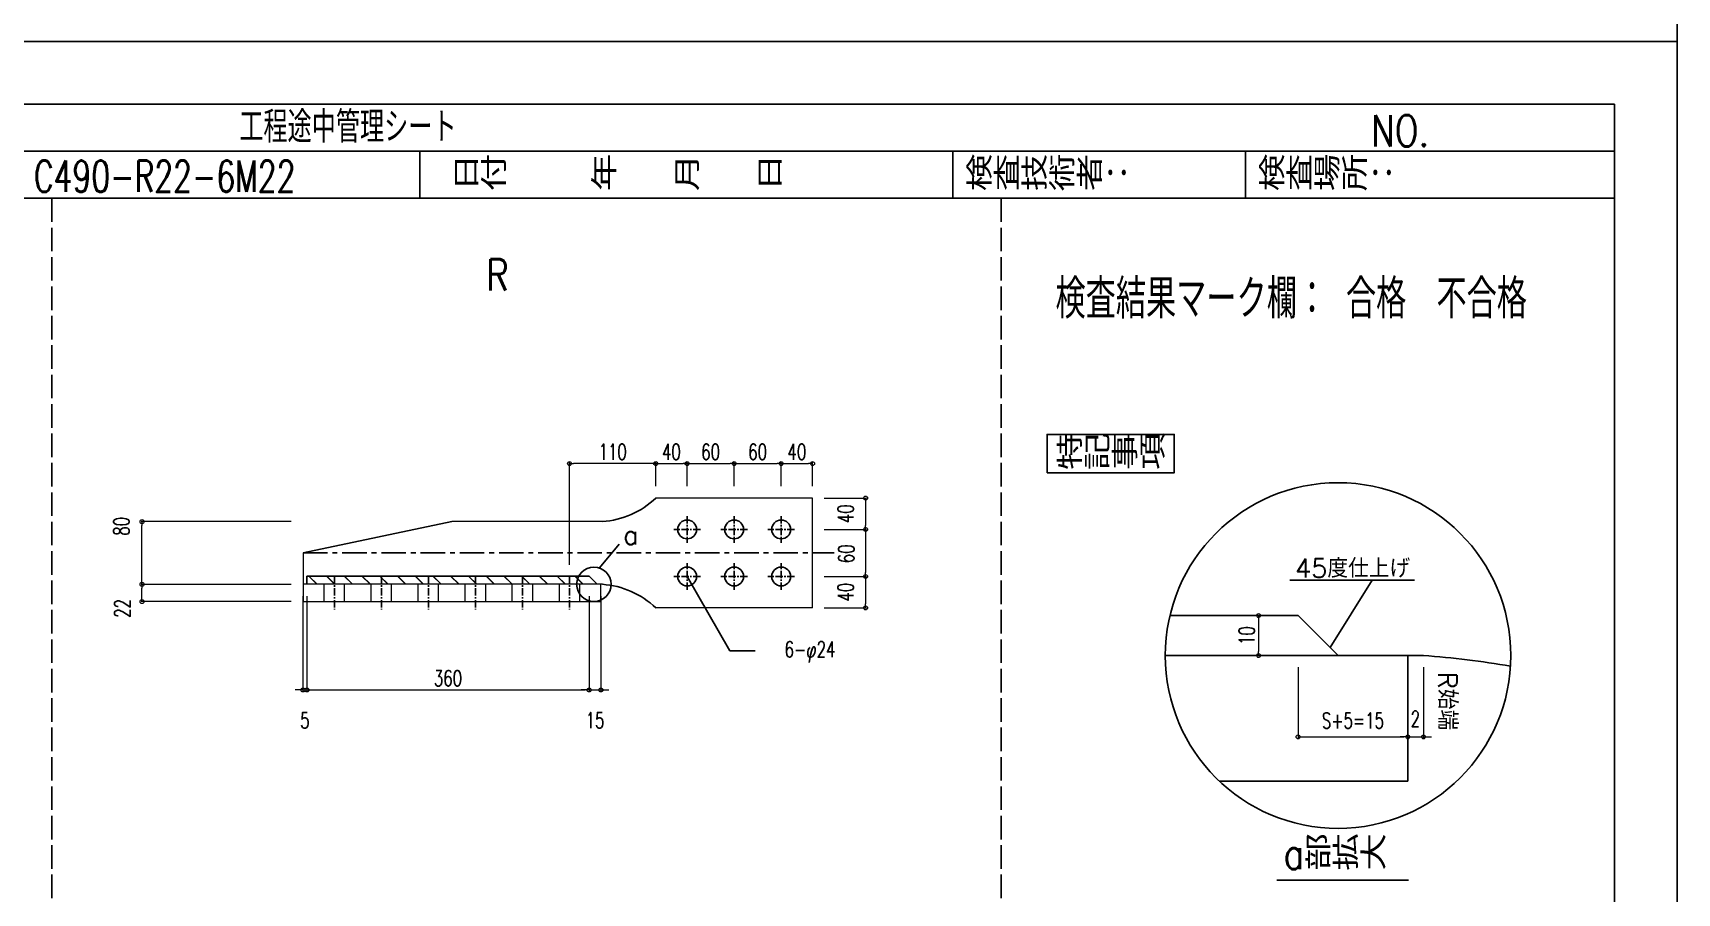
# Model space of a CAD drawing. Header units: millimetres. Extents: x -4568 to 36914, y -114 to 17788.
# Drawn here: x 4631 to 6728, y 1290 to 2387 of the extents above; entities that cross this region are included whole.
import ezdxf
from ezdxf.enums import TextEntityAlignment as Align

# ---------------------------------------------------------------- set-up
doc = ezdxf.new("R2010")
doc.units = ezdxf.units.MM
doc.header["$LTSCALE"] = 5
for name, pattern in [('ACAD_ISO03W100', [30, 12, -18]), ('CENTER1', [10, 6.25, -1.25, 1.25, -1.25]), ('DASHED', [7.5, 6, -1.5]), ('JIS_08_50', [53, 50, -1.125, 0.75, -1.125])]:
    doc.linetypes.add(name, pattern=pattern)
doc.layers.get('0').update_dxf_attribs({"color": 255})
doc.layers.get('DEFPOINTS').update_dxf_attribs({"color": 255})
for name, color, linetype in [('CENTER', 2, 'JIS_08_50'), ('LAYER6', 7, 'Continuous'), ('寸法', 4, 'Continuous'), ('溶接', 241, 'Continuous'), ('補助線', 7, 'ACAD_ISO03W100'), ('金物', 142, 'Continuous')]:
    doc.layers.add(name, color=color, linetype=linetype)
doc.styles.add('KANJI', font='simplex.shx', dxfattribs={"width": 0.7, "bigfont": 'extfont2.shx'})
doc.styles.get("Standard").update_dxf_attribs({"font": 'simplex.shx', "width": 0.7, "height": 2.5, "bigfont": '@extfont2.shx'})
doc.styles.add('SUNPOU', font='simplex.shx', dxfattribs={"width": 0.7, "bigfont": 'extfont2.shx'})
doc.dimstyles.new('一般寸法-小さめ', dxfattribs={"dimscale": 10, "dimtxt": 2, "dimasz": 0.5, "dimexe": 0.125, "dimexo": 1.5, "dimgap": 0.5, "dimtad": 1, "dimtxsty": 'KANJI', "dimblk": 'ORIGIN', "dimcen": 0, "dimclrd": 256, "dimclre": 256, "dimclrt": 256, "dimadec": 0, "dimazin": 0, "dimtfac": 1, "dimtmove": 2, "dimatfit": 2, "dimfxl": 0, "dimtolj": 2, "dimlwd": 5, "dimlwe": 5, "dimarcsym": 0})

# ---------------------------------------------------------------- blocks, each defined once
blk = doc.blocks.new('_Origin')
at = {"color": 0, "linetype": 'ByBlock', "lineweight": -2}
blk.add_line((0, 0), (-1, 0), dxfattribs=at)
blk.add_circle((0, 0), 0.5, dxfattribs=at)
blk = doc.blocks.new('*D704')
at = {"layer": 'DEFPOINTS', "color": 0, "ltscale": 4, "transparency": 16777216}
for p in [(6244.5, 1592.9), (6384.5, 1592.9), (6384.5, 1489.2)]:
    blk.add_point(p, dxfattribs=at)
at = {"layer": '寸法', "lineweight": 5, "ltscale": 4, "transparency": 16777216}
for p, q in [((6244.5, 1577.9), (6244.5, 1487.9)), ((6384.5, 1577.9), (6384.5, 1487.9)), ((6249.5, 1489.2), (6379.5, 1489.2))]:
    blk.add_line(p, q, dxfattribs=at)
at = {"layer": '寸法', "lineweight": 5, "ltscale": 4, "transparency": 16777216, "xscale": 5, "yscale": 5, "zscale": 5, "rotation": 180}
blk.add_blockref('_Origin', (6244.5, 1489.2), dxfattribs=at)
at = {"layer": '寸法', "lineweight": 5, "ltscale": 4, "transparency": 16777216, "xscale": 5, "yscale": 5, "zscale": 5}
blk.add_blockref('_Origin', (6384.5, 1489.2), dxfattribs=at)
at = {"layer": '寸法', "ltscale": 4, "transparency": 16777216, "insert": (6314.5, 1510), "char_height": 20, "attachment_point": 5, "style": 'KANJI'}
blk.add_mtext('\\A2;S+5=15', dxfattribs=at)
blk = doc.blocks.new('*D705')
at = {"layer": 'DEFPOINTS', "color": 0, "ltscale": 4, "transparency": 16777216}
for p in [(6384.5, 1592.9), (6404.5, 1592.9), (6404.5, 1489.2)]:
    blk.add_point(p, dxfattribs=at)
at = {"layer": '寸法', "lineweight": 5, "ltscale": 4, "transparency": 16777216}
for p, q in [((6384.5, 1577.9), (6384.5, 1487.9)), ((6404.5, 1577.9), (6404.5, 1487.9)), ((6379.5, 1489.2), (6374.5, 1489.2)), ((6384.5, 1489.2), (6404.5, 1489.2)), ((6409.5, 1489.2), (6414.5, 1489.2))]:
    blk.add_line(p, q, dxfattribs=at)
at = {"layer": '寸法', "lineweight": 5, "ltscale": 4, "transparency": 16777216, "xscale": 5, "yscale": 5, "zscale": 5}
blk.add_blockref('_Origin', (6384.5, 1489.2), dxfattribs=at)
at = {"layer": '寸法', "lineweight": 5, "ltscale": 4, "transparency": 16777216, "xscale": 5, "yscale": 5, "zscale": 5, "rotation": 180}
blk.add_blockref('_Origin', (6404.5, 1489.2), dxfattribs=at)
at = {"layer": '寸法', "ltscale": 4, "transparency": 16777216, "insert": (6394.1, 1512.2), "char_height": 20, "attachment_point": 5, "style": 'KANJI'}
blk.add_mtext('\\A2;2', dxfattribs=at)
blk = doc.blocks.new('*D706')
at = {"layer": 'DEFPOINTS', "color": 0, "linetype": 'Continuous', "transparency": 16777216}
for p in [(6244.5, 1643.9), (6194.1, 1592.9), (6244.5, 1592.9)]:
    blk.add_point(p, dxfattribs=at)
at = {"layer": '寸法', "linetype": 'Continuous', "lineweight": 5, "transparency": 16777216}
for p, q in [((6229.5, 1643.9), (6192.9, 1643.9)), ((6194.1, 1638.9), (6194.1, 1597.9)), ((6229.5, 1592.9), (6192.9, 1592.9))]:
    blk.add_line(p, q, dxfattribs=at)
at = {"layer": '寸法', "linetype": 'Continuous', "lineweight": 5, "transparency": 16777216, "xscale": 5, "yscale": 5, "zscale": 5}
for p, rotation in [((6194.1, 1643.9), 90), ((6194.1, 1592.9), 270)]:
    blk.add_blockref('_Origin', p, dxfattribs=dict(at, rotation=rotation))
at = {"layer": '寸法', "linetype": 'Continuous', "transparency": 16777216, "insert": (6179.1, 1618.4), "char_height": 20, "attachment_point": 5, "rotation": 90, "style": 'KANJI'}
blk.add_mtext('\\A2;10', dxfattribs=at)
blk = doc.blocks.new('*D754')
at = {"layer": 'DEFPOINTS', "color": 0, "transparency": 16777216}
for p in [(5315.1, 1837.7), (5425.1, 1795.2), (5315.1, 1693.7)]:
    blk.add_point(p, dxfattribs=at)
at = {"layer": '寸法', "lineweight": 5, "transparency": 16777216}
for p, q in [((5315.1, 1708.7), (5315.1, 1839)), ((5420.1, 1837.7), (5320.1, 1837.7)), ((5425.1, 1810.2), (5425.1, 1839))]:
    blk.add_line(p, q, dxfattribs=at)
at = {"layer": '寸法', "lineweight": 5, "transparency": 16777216, "xscale": 5, "yscale": 5, "zscale": 5, "rotation": 180}
blk.add_blockref('_Origin', (5315.1, 1837.7), dxfattribs=at)
at = {"layer": '寸法', "lineweight": 5, "transparency": 16777216, "xscale": 5, "yscale": 5, "zscale": 5}
blk.add_blockref('_Origin', (5425.1, 1837.7), dxfattribs=at)
at = {"layer": '寸法', "linetype": 'Continuous', "transparency": 16777216, "insert": (5370.1, 1852.7), "char_height": 20, "attachment_point": 5, "style": 'KANJI'}
blk.add_mtext('\\A2;110', dxfattribs=at)
blk = doc.blocks.new('*D755')
at = {"layer": 'DEFPOINTS', "color": 0, "transparency": 16777216}
for p in [(4769.7, 1763.7), (4975.1, 1763.7), (4975.1, 1683.7)]:
    blk.add_point(p, dxfattribs=at)
at = {"layer": '寸法', "lineweight": 5, "transparency": 16777216}
for p, q in [((4960.1, 1763.7), (4768.5, 1763.7)), ((4769.7, 1688.7), (4769.7, 1758.7)), ((4960.1, 1683.7), (4768.5, 1683.7))]:
    blk.add_line(p, q, dxfattribs=at)
at = {"layer": '寸法', "lineweight": 5, "transparency": 16777216, "xscale": 5, "yscale": 5, "zscale": 5}
for p, rotation in [((4769.7, 1763.7), 90), ((4769.7, 1683.7), 270)]:
    blk.add_blockref('_Origin', p, dxfattribs=dict(at, rotation=rotation))
at = {"layer": '寸法', "transparency": 16777216, "insert": (4743.5, 1757.7), "char_height": 20, "attachment_point": 5, "rotation": 90, "style": 'KANJI'}
blk.add_mtext('\\A2;80', dxfattribs=at)
blk = doc.blocks.new('*D761')
at = {"layer": 'DEFPOINTS', "color": 0, "transparency": 16777216}
for p in [(4769.7, 1683.7), (4975.1, 1683.7), (4975.1, 1661.7)]:
    blk.add_point(p, dxfattribs=at)
at = {"layer": '寸法', "lineweight": 5, "transparency": 16777216}
for p, q in [((4960.1, 1683.7), (4768.5, 1683.7)), ((4769.7, 1666.7), (4769.7, 1678.7)), ((4960.1, 1661.7), (4768.5, 1661.7))]:
    blk.add_line(p, q, dxfattribs=at)
at = {"layer": '寸法', "lineweight": 5, "transparency": 16777216, "xscale": 5, "yscale": 5, "zscale": 5}
for p, rotation in [((4769.7, 1683.7), 90), ((4769.7, 1661.7), 270)]:
    blk.add_blockref('_Origin', p, dxfattribs=dict(at, rotation=rotation))
at = {"layer": '寸法', "transparency": 16777216, "insert": (4744.7, 1653), "char_height": 20, "attachment_point": 5, "rotation": 90, "style": 'KANJI'}
blk.add_mtext('\\A2;22', dxfattribs=at)
blk = doc.blocks.new('*D756')
at = {"layer": 'DEFPOINTS', "color": 0, "transparency": 16777216}
for p in [(5625.1, 1793.7), (5625.1, 1753.7), (5692.8, 1753.7)]:
    blk.add_point(p, dxfattribs=at)
at = {"layer": '寸法', "lineweight": 5, "transparency": 16777216}
for p, q in [((5640.1, 1793.7), (5694, 1793.7)), ((5692.8, 1788.7), (5692.8, 1758.7)), ((5640.1, 1753.7), (5694, 1753.7))]:
    blk.add_line(p, q, dxfattribs=at)
at = {"layer": '寸法', "lineweight": 5, "transparency": 16777216, "xscale": 5, "yscale": 5, "zscale": 5}
for p, rotation in [((5692.8, 1793.7), 90), ((5692.8, 1753.7), 270)]:
    blk.add_blockref('_Origin', p, dxfattribs=dict(at, rotation=rotation))
at = {"layer": '寸法', "transparency": 16777216, "insert": (5667.4, 1773.7), "char_height": 20, "attachment_point": 5, "rotation": 90, "style": 'KANJI'}
blk.add_mtext('\\A2;40', dxfattribs=at)
blk = doc.blocks.new('*D757')
at = {"layer": 'DEFPOINTS', "color": 0, "transparency": 16777216}
for p in [(5625.1, 1693.7), (5625.1, 1653.7), (5692.8, 1653.7)]:
    blk.add_point(p, dxfattribs=at)
at = {"layer": '寸法', "lineweight": 5, "transparency": 16777216}
for p, q in [((5640.1, 1693.7), (5694, 1693.7)), ((5692.8, 1688.7), (5692.8, 1658.7)), ((5640.1, 1653.7), (5694, 1653.7))]:
    blk.add_line(p, q, dxfattribs=at)
at = {"layer": '寸法', "lineweight": 5, "transparency": 16777216, "xscale": 5, "yscale": 5, "zscale": 5}
for p, rotation in [((5692.8, 1693.7), 90), ((5692.8, 1653.7), 270)]:
    blk.add_blockref('_Origin', p, dxfattribs=dict(at, rotation=rotation))
at = {"layer": '寸法', "transparency": 16777216, "insert": (5667.4, 1673.7), "char_height": 20, "attachment_point": 5, "rotation": 90, "style": 'KANJI'}
blk.add_mtext('\\A2;40', dxfattribs=at)
blk = doc.blocks.new('*D749')
at = {"layer": 'DEFPOINTS', "color": 0, "transparency": 16777216}
for p in [(5465.1, 1837.7), (5425.1, 1793.7), (5465.1, 1793.7)]:
    blk.add_point(p, dxfattribs=at)
at = {"layer": '寸法', "lineweight": 5, "transparency": 16777216}
for p, q in [((5425.1, 1808.7), (5425.1, 1839)), ((5430.1, 1837.7), (5460.1, 1837.7)), ((5465.1, 1808.7), (5465.1, 1839))]:
    blk.add_line(p, q, dxfattribs=at)
at = {"layer": '寸法', "lineweight": 5, "transparency": 16777216, "xscale": 5, "yscale": 5, "zscale": 5, "rotation": 180}
blk.add_blockref('_Origin', (5425.1, 1837.7), dxfattribs=at)
at = {"layer": '寸法', "lineweight": 5, "transparency": 16777216, "xscale": 5, "yscale": 5, "zscale": 5}
blk.add_blockref('_Origin', (5465.1, 1837.7), dxfattribs=at)
at = {"layer": '寸法', "transparency": 16777216, "insert": (5445.1, 1852.7), "char_height": 20, "attachment_point": 5, "style": 'KANJI'}
blk.add_mtext('\\A2;40', dxfattribs=at)
blk = doc.blocks.new('*D750')
at = {"layer": 'DEFPOINTS', "color": 0, "transparency": 16777216}
for p in [(5585.1, 1837.7), (5525.1, 1793.7), (5585.1, 1793.7)]:
    blk.add_point(p, dxfattribs=at)
at = {"layer": '寸法', "lineweight": 5, "transparency": 16777216}
for p, q in [((5525.1, 1808.7), (5525.1, 1839)), ((5530.1, 1837.7), (5580.1, 1837.7)), ((5585.1, 1808.7), (5585.1, 1839))]:
    blk.add_line(p, q, dxfattribs=at)
at = {"layer": '寸法', "lineweight": 5, "transparency": 16777216, "xscale": 5, "yscale": 5, "zscale": 5, "rotation": 180}
blk.add_blockref('_Origin', (5525.1, 1837.7), dxfattribs=at)
at = {"layer": '寸法', "lineweight": 5, "transparency": 16777216, "xscale": 5, "yscale": 5, "zscale": 5}
blk.add_blockref('_Origin', (5585.1, 1837.7), dxfattribs=at)
at = {"layer": '寸法', "transparency": 16777216, "insert": (5555.1, 1852.7), "char_height": 20, "attachment_point": 5, "style": 'KANJI'}
blk.add_mtext('\\A2;60', dxfattribs=at)
blk = doc.blocks.new('*D751')
at = {"layer": 'DEFPOINTS', "color": 0, "transparency": 16777216}
for p in [(5525.1, 1837.7), (5465.1, 1793.7), (5525.1, 1793.7)]:
    blk.add_point(p, dxfattribs=at)
at = {"layer": '寸法', "lineweight": 5, "transparency": 16777216}
for p, q in [((5465.1, 1808.7), (5465.1, 1839)), ((5470.1, 1837.7), (5520.1, 1837.7)), ((5525.1, 1808.7), (5525.1, 1839))]:
    blk.add_line(p, q, dxfattribs=at)
at = {"layer": '寸法', "lineweight": 5, "transparency": 16777216, "xscale": 5, "yscale": 5, "zscale": 5, "rotation": 180}
blk.add_blockref('_Origin', (5465.1, 1837.7), dxfattribs=at)
at = {"layer": '寸法', "lineweight": 5, "transparency": 16777216, "xscale": 5, "yscale": 5, "zscale": 5}
blk.add_blockref('_Origin', (5525.1, 1837.7), dxfattribs=at)
at = {"layer": '寸法', "transparency": 16777216, "insert": (5495.1, 1852.7), "char_height": 20, "attachment_point": 5, "style": 'KANJI'}
blk.add_mtext('\\A2;60', dxfattribs=at)
blk = doc.blocks.new('*D752')
at = {"layer": 'DEFPOINTS', "color": 0, "transparency": 16777216}
for p in [(5625.1, 1837.7), (5585.1, 1793.7), (5625.1, 1793.7)]:
    blk.add_point(p, dxfattribs=at)
at = {"layer": '寸法', "lineweight": 5, "transparency": 16777216}
for p, q in [((5585.1, 1808.7), (5585.1, 1839)), ((5590.1, 1837.7), (5620.1, 1837.7)), ((5625.1, 1808.7), (5625.1, 1839))]:
    blk.add_line(p, q, dxfattribs=at)
at = {"layer": '寸法', "lineweight": 5, "transparency": 16777216, "xscale": 5, "yscale": 5, "zscale": 5, "rotation": 180}
blk.add_blockref('_Origin', (5585.1, 1837.7), dxfattribs=at)
at = {"layer": '寸法', "lineweight": 5, "transparency": 16777216, "xscale": 5, "yscale": 5, "zscale": 5}
blk.add_blockref('_Origin', (5625.1, 1837.7), dxfattribs=at)
at = {"layer": '寸法', "transparency": 16777216, "insert": (5605.1, 1852.7), "char_height": 20, "attachment_point": 5, "style": 'KANJI'}
blk.add_mtext('\\A2;40', dxfattribs=at)
blk = doc.blocks.new('*D753')
at = {"layer": 'DEFPOINTS', "color": 0, "transparency": 16777216}
for p in [(5625.1, 1753.7), (5625.1, 1693.7), (5692.8, 1693.7)]:
    blk.add_point(p, dxfattribs=at)
at = {"layer": '寸法', "lineweight": 5, "transparency": 16777216}
for p, q in [((5640.1, 1753.7), (5694, 1753.7)), ((5692.8, 1748.7), (5692.8, 1698.7)), ((5640.1, 1693.7), (5694, 1693.7))]:
    blk.add_line(p, q, dxfattribs=at)
at = {"layer": '寸法', "lineweight": 5, "transparency": 16777216, "xscale": 5, "yscale": 5, "zscale": 5}
for p, rotation in [((5692.8, 1753.7), 90), ((5692.8, 1693.7), 270)]:
    blk.add_blockref('_Origin', p, dxfattribs=dict(at, rotation=rotation))
at = {"layer": '寸法', "linetype": 'Continuous', "transparency": 16777216, "insert": (5668.1, 1722.6), "char_height": 20, "attachment_point": 5, "rotation": 90, "style": 'KANJI'}
blk.add_mtext('\\A2;60', dxfattribs=at)
blk = doc.blocks.new('*D758')
at = {"layer": 'DEFPOINTS', "color": 0, "linetype": 'Continuous', "transparency": 16777216}
for p in [(4975.1, 1683.7), (4980.1, 1664.7), (4980.1, 1549)]:
    blk.add_point(p, dxfattribs=at)
at = {"layer": '寸法', "linetype": 'Continuous', "lineweight": 5, "transparency": 16777216}
for p, q in [((4975.1, 1668.7), (4975.1, 1547.8)), ((4980.1, 1649.7), (4980.1, 1547.8)), ((4970.1, 1549), (4965.1, 1549)), ((4975.1, 1549), (4980.1, 1549)), ((4985.1, 1549), (4990.1, 1549))]:
    blk.add_line(p, q, dxfattribs=at)
at = {"layer": '寸法', "linetype": 'Continuous', "lineweight": 5, "transparency": 16777216, "xscale": 5, "yscale": 5, "zscale": 5}
blk.add_blockref('_Origin', (4975.1, 1549), dxfattribs=at)
at = {"layer": '寸法', "linetype": 'Continuous', "lineweight": 5, "transparency": 16777216, "xscale": 5, "yscale": 5, "zscale": 5, "rotation": 180}
blk.add_blockref('_Origin', (4980.1, 1549), dxfattribs=at)
at = {"layer": '寸法', "linetype": 'Continuous', "transparency": 16777216, "insert": (4977.6, 1510.3), "char_height": 20, "attachment_point": 5, "style": 'KANJI'}
blk.add_mtext('\\A2;5', dxfattribs=at)
blk = doc.blocks.new('*D759')
at = {"layer": 'DEFPOINTS', "color": 0, "linetype": 'Continuous', "transparency": 16777216}
for p in [(4980.1, 1683.7), (5340.1, 1683.7), (5340.1, 1549)]:
    blk.add_point(p, dxfattribs=at)
at = {"layer": '寸法', "linetype": 'Continuous', "lineweight": 5, "transparency": 16777216}
for p, q in [((4980.1, 1668.7), (4980.1, 1547.8)), ((5340.1, 1668.7), (5340.1, 1547.8)), ((4985.1, 1549), (5335.1, 1549))]:
    blk.add_line(p, q, dxfattribs=at)
at = {"layer": '寸法', "linetype": 'Continuous', "lineweight": 5, "transparency": 16777216, "xscale": 5, "yscale": 5, "zscale": 5, "rotation": 180}
blk.add_blockref('_Origin', (4980.1, 1549), dxfattribs=at)
at = {"layer": '寸法', "linetype": 'Continuous', "lineweight": 5, "transparency": 16777216, "xscale": 5, "yscale": 5, "zscale": 5}
blk.add_blockref('_Origin', (5340.1, 1549), dxfattribs=at)
at = {"layer": '寸法', "linetype": 'Continuous', "transparency": 16777216, "insert": (5160.1, 1564), "char_height": 20, "attachment_point": 5, "style": 'KANJI'}
blk.add_mtext('\\A2;360', dxfattribs=at)
blk = doc.blocks.new('*D760')
at = {"layer": 'DEFPOINTS', "color": 0, "linetype": 'Continuous', "transparency": 16777216}
for p in [(5340.1, 1683.7), (5355.1, 1683.7), (5355.1, 1549)]:
    blk.add_point(p, dxfattribs=at)
at = {"layer": '寸法', "linetype": 'Continuous', "lineweight": 5, "transparency": 16777216}
for p, q in [((5340.1, 1668.7), (5340.1, 1547.8)), ((5355.1, 1668.7), (5355.1, 1547.8)), ((5335.1, 1549), (5330.1, 1549)), ((5340.1, 1549), (5355.1, 1549)), ((5360.1, 1549), (5365.1, 1549))]:
    blk.add_line(p, q, dxfattribs=at)
at = {"layer": '寸法', "linetype": 'Continuous', "lineweight": 5, "transparency": 16777216, "xscale": 5, "yscale": 5, "zscale": 5}
blk.add_blockref('_Origin', (5340.1, 1549), dxfattribs=at)
at = {"layer": '寸法', "linetype": 'Continuous', "lineweight": 5, "transparency": 16777216, "xscale": 5, "yscale": 5, "zscale": 5, "rotation": 180}
blk.add_blockref('_Origin', (5355.1, 1549), dxfattribs=at)
at = {"layer": '寸法', "linetype": 'Continuous', "transparency": 16777216, "insert": (5347.6, 1510.3), "char_height": 20, "attachment_point": 5, "style": 'KANJI'}
blk.add_mtext('\\A2;15', dxfattribs=at)

msp = doc.modelspace()

# ---------------------------------------------------------------- hatches: boundary and pattern name
at = {"layer": '溶接', "ltscale": 6}
h = msp.add_hatch(dxfattribs=at)
h.set_pattern_fill('JIS_LC_20', color=256, scale=0.8, angle=90)
h.set_pattern_definition([(135, (3071.142, -1395.273), (-11.31371, -11.31371), []), (135, (3071.142, -1394.953), (-11.31371, -11.31371), [])])
h.paths.add_polyline_path([(5159.142, 1683.727), (4980.142, 1683.727), (4980.142, 1694.127), (5159.142, 1694.127)])
h.paths.add_polyline_path([(5341.142, 1683.727), (5159.142, 1683.727), (5159.142, 1694.127), (5341.142, 1694.127)])
h.paths.add_polyline_path([(5341.142, 1683.727), (5341.142, 1689.727)], flags=17)

# ---------------------------------------------------------------- linework, layer by layer
at = {"linetype": 'Continuous', "lineweight": -3}
for p, q in [((3444, 2236), (6648, 2236)), ((5124, 2176), (5124, 2236)), ((5804, 2176), (5804, 2236)), ((6177.301, 2176), (6177.301, 2236)), ((3444, 2176), (6648, 2176))]:
    msp.add_line(p, q, dxfattribs=at)
at = {"linetype": 'DASHED', "lineweight": -3}
for p, q in [((4654.899, 2176), (4654.899, 700)), ((5865.799, 2176), (5865.799, 700))]:
    msp.add_line(p, q, dxfattribs=at)
at = {"linetype": 'Continuous', "lineweight": -3}
for points in [[(3364, 4752), (6728, 4752), (6728, 2376), (3364, 2376)], [(3364, 2376), (6728, 2376), (6728, 0), (3364, 0)], [(3444, 2296), (6648, 2296), (6648, 80), (3444, 80)]]:
    msp.add_lwpolyline(points, close=True, dxfattribs=at)
at = {"layer": 'CENTER', "linetype": 'CENTER1'}
msp.add_line((4975.142, 1723.727), (5652.796, 1723.727), dxfattribs=at)
at = {"layer": '寸法', "linetype": 'CENTER1', "ltscale": 0.3}
for p, q in [((5465.142, 1770.727), (5465.142, 1736.727)), ((5525.142, 1770.727), (5525.142, 1736.727)), ((5585.142, 1770.727), (5585.142, 1736.727)), ((5482.142, 1753.727), (5448.142, 1753.727)), ((5542.142, 1753.727), (5508.142, 1753.727)), ((5602.142, 1753.727), (5568.142, 1753.727)), ((5465.142, 1676.727), (5465.142, 1710.727)), ((5525.142, 1676.727), (5525.142, 1710.727)), ((5585.142, 1676.727), (5585.142, 1710.727)), ((5015.142, 1693.727), (5015.142, 1651.727)), ((5075.142, 1693.727), (5075.142, 1651.727)), ((5135.142, 1693.727), (5135.142, 1651.727)), ((5195.142, 1693.727), (5195.142, 1651.727)), ((5255.142, 1693.727), (5255.142, 1651.727)), ((5315.142, 1693.727), (5315.142, 1651.727)), ((5482.142, 1693.727), (5448.142, 1693.727)), ((5542.142, 1693.727), (5508.142, 1693.727)), ((5602.142, 1693.727), (5568.142, 1693.727))]:
    msp.add_line(p, q, dxfattribs=at)
at = {"layer": '寸法', "ltscale": 4}
for p, q in [((5353.248, 1704.624), (5378.285, 1735.011)), ((6393.087, 1689.029), (6233.967, 1689.029)), ((6285.29, 1603.083), (6338.956, 1689.029))]:
    msp.add_line(p, q, dxfattribs=at)
at = {"layer": '寸法'}
for p, q in [((5465.142, 1693.727), (5519.786, 1599.081)), ((5519.786, 1599.081), (5551.933, 1599.081)), ((6217.396, 1306.654), (6385.396, 1306.654))]:
    msp.add_line(p, q, dxfattribs=at)
at = {"layer": '寸法', "linetype": 'Continuous'}
msp.add_lwpolyline([(5924.215, 1826.083), (6086.578, 1826.083), (6086.578, 1874.827), (5924.215, 1874.827)], close=True, dxfattribs=at)
for centre, radius in [((6295.49, 1592.883), 220.401), ((5346.242, 1683.727), 22.04)]:
    msp.add_circle(centre, radius, dxfattribs=at)
at = {"layer": '溶接'}
for p, q in [((5340.142, 1694.127), (4980.142, 1694.127)), ((6244.49, 1643.883), (6081.071, 1643.883))]:
    msp.add_line(p, q, dxfattribs=at)
at = {"layer": '溶接', "linetype": 'Continuous'}
for p, q in [((4980.142, 1694.127), (4980.142, 1683.727)), ((5340.142, 1694.127), (5350.542, 1683.727))]:
    msp.add_line(p, q, dxfattribs=at)
at = {"layer": '溶接', "ltscale": 4}
msp.add_line((6244.49, 1643.883), (6295.49, 1592.883), dxfattribs=at)
at = {"layer": '補助線', "lineweight": 18}
for p, q in [((5002.142, 1661.727), (5002.142, 1683.727)), ((5028.142, 1661.727), (5028.142, 1683.727)), ((5062.142, 1661.727), (5062.142, 1683.727)), ((5088.142, 1661.727), (5088.142, 1683.727)), ((5122.142, 1661.727), (5122.142, 1683.727)), ((5148.142, 1661.727), (5148.142, 1683.727)), ((5182.142, 1661.727), (5182.142, 1683.727)), ((5208.142, 1661.727), (5208.142, 1683.727)), ((5242.142, 1661.727), (5242.142, 1683.727)), ((5268.142, 1661.727), (5268.142, 1683.727)), ((5302.142, 1661.727), (5302.142, 1683.727)), ((5328.142, 1661.727), (5328.142, 1683.727))]:
    msp.add_line(p, q, dxfattribs=at)
at = {"layer": '金物', "lineweight": 18}
for p, q in [((5625.142, 1793.727), (5425.142, 1793.727)), ((5625.142, 1653.727), (5625.142, 1793.727)), ((5357.142, 1763.727), (5165.142, 1763.727)), ((4975.142, 1723.727), (4975.142, 1683.727)), ((4975.142, 1683.727), (4975.142, 1661.727)), ((5357.142, 1683.727), (4975.142, 1683.727)), ((5355.142, 1661.727), (5355.142, 1683.727)), ((4975.142, 1661.727), (5355.142, 1661.727)), ((5625.142, 1653.727), (5425.142, 1653.727))]:
    msp.add_line(p, q, dxfattribs=at)
at = {"layer": '金物'}
msp.add_line((4975.142, 1723.727), (5165.142, 1763.727), dxfattribs=at)
at = {"layer": '金物', "color": 153}
for p, q in [((6384.49, 1592.883), (6075.09, 1592.883)), ((6384.49, 1432.883), (6384.49, 1592.883)), ((6143.91, 1432.883), (6384.49, 1432.883))]:
    msp.add_line(p, q, dxfattribs=at)
at = {"layer": '金物', "color": 153, "ltscale": 5}
msp.add_line((6384.49, 1592.883), (6404.49, 1592.883), dxfattribs=at)
at = {"layer": '金物', "ltscale": 2.5}
for centre in [(5465.142, 1753.727), (5525.142, 1753.727), (5585.142, 1753.727), (5465.142, 1693.727), (5525.142, 1693.727), (5585.142, 1693.727)]:
    msp.add_circle(centre, 12, dxfattribs=at)
at = {"layer": '金物', "ltscale": 2}
for centre, start, end in [((5349.352, 1873.451), 274.060941, 313.550946), ((5349.352, 1574.003), 46.449054, 85.939059)]:
    msp.add_arc(centre, 110, start, end, dxfattribs=at)
at = {"layer": '金物', "color": 153, "ltscale": 4}
msp.add_arc((6326.591, 495.645), 1100, 80.112723, 85.939059, dxfattribs=at)

# ---------------------------------------------------------------- texts
at = {"layer": 'LAYER6', "color": 0, "linetype": 'Continuous', "lineweight": -3, "style": 'SUNPOU', "width": 0.7}
for s, height, p in [('工程途中管理シート', 40, (4893.829, 2246.926)), ('検査結果マーク欄： 合格\u3000不合格', 50, (5935.011, 2022.796))]:
    msp.add_text(s, height=height, dxfattribs=at).set_placement(p)
at = {"layer": 'LAYER6', "color": 0, "linetype": 'Continuous', "lineweight": -3, "width": 0.8}
for s, p in [('NO.', (6337.789, 2242.209)), ('日付\u3000\u3000\u3000年\u3000\u3000月\u3000\u3000日', (5165.219, 2186.926)), ('検査技術者：', (5819.744, 2186.926)), ('検査場所：', (6193.044, 2186.926)), ('R', (5208.949, 2058.216)), ('特記事項', (5935.011, 1831.433)), ('a部拡大', (6225.95, 1320.43))]:
    msp.add_text(s, height=40, dxfattribs=at).set_placement(p)
at = {"layer": 'LAYER6', "color": 0, "linetype": 'Continuous', "lineweight": -3, "insert": (4631.858, 2224.098), "char_height": 40, "width": 435.25964, "attachment_point": 1}
msp.add_mtext('C490-R22-6M22 ', dxfattribs=at)
at = {"layer": '寸法', "ltscale": 4, "style": 'SUNPOU'}
for s, p in [('a', (5403.029, 1746.511)), ('45度仕上げ', (6387.51, 1704.24))]:
    msp.add_text(s, height=24, dxfattribs=at).set_placement(p, align=Align.MIDDLE_RIGHT)
msp.add_text('R始端', height=24, rotation=270, dxfattribs=at).set_placement((6423.186, 1572.164))
at = {"layer": '寸法', "insert": (5654.32, 1610.805), "char_height": 20, "width": 98.97993, "attachment_point": 3}
msp.add_mtext('6-φ24', dxfattribs=at)

# ---------------------------------------------------------------- dimensions: what is measured, and where the dimension line sits
at = {"layer": '寸法'}
for base, p1, p2, picture, middle in [((5315.142, 1837.749), (5425.142, 1795.227), (5315.142, 1693.727), '*D754', (5370.142, 1852.749)), ((5465.142, 1837.749), (5425.142, 1793.727), (5465.142, 1793.727), '*D749', (5445.142, 1852.749)), ((5525.142, 1837.749), (5465.142, 1793.727), (5525.142, 1793.727), '*D751', (5495.142, 1852.749)), ((5585.142, 1837.749), (5525.142, 1793.727), (5585.142, 1793.727), '*D750', (5555.142, 1852.749)), ((5625.142, 1837.749), (5585.142, 1793.727), (5625.142, 1793.727), '*D752', (5605.142, 1852.749))]:
    dim = msp.add_linear_dim(base=base, p1=p1, p2=p2, dimstyle='一般寸法-小さめ', dxfattribs=at)
    dim.commit()
    dim.dimension.update_dxf_attribs({"geometry": picture, "text_midpoint": middle})
for base, p1, p2, angle, picture, middle in [((5692.796, 1753.727), (5625.142, 1793.727), (5625.142, 1753.727), 90, '*D756', (5667.39, 1773.727)), ((4769.715, 1763.727), (4975.142, 1683.727), (4975.142, 1763.727), 270, '*D755', (4743.465, 1757.654)), ((5692.796, 1693.727), (5625.142, 1753.727), (5625.142, 1693.727), 90, '*D753', (5668.137, 1722.568)), ((4769.715, 1683.727), (4975.142, 1661.727), (4975.142, 1683.727), 270, '*D761', (4744.715, 1652.971)), ((5692.796, 1653.727), (5625.142, 1693.727), (5625.142, 1653.727), 90, '*D757', (5667.39, 1673.727))]:
    dim = msp.add_linear_dim(base=base, p1=p1, p2=p2, angle=angle, dimstyle='一般寸法-小さめ', dxfattribs=at)
    dim.commit()
    dim.dimension.update_dxf_attribs({"geometry": picture, "text_midpoint": middle, "dimtype": 160})
at = {"layer": '寸法', "linetype": 'Continuous'}
for base, p1, p2, picture, middle in [((4980.142, 1549.042), (4975.142, 1683.727), (4980.142, 1664.727), '*D758', (4977.642, 1510.292)), ((5340.142, 1549.042), (4980.142, 1683.727), (5340.142, 1683.727), '*D759', (5160.142, 1564.042)), ((5355.142, 1549.042), (5340.142, 1683.727), (5355.142, 1683.727), '*D760', (5347.642, 1510.292))]:
    dim = msp.add_linear_dim(base=base, p1=p1, p2=p2, dimstyle='一般寸法-小さめ', dxfattribs=at)
    dim.commit()
    dim.dimension.update_dxf_attribs({"geometry": picture, "text_midpoint": middle})
dim = msp.add_linear_dim(base=(6194.114, 1592.883), p1=(6244.49, 1643.883), p2=(6244.49, 1592.883), angle=90, text='10', dimstyle='一般寸法-小さめ', dxfattribs=at)
dim.commit()
dim.dimension.update_dxf_attribs({"geometry": '*D706', "text_midpoint": (6179.114, 1618.383)})
at = {"layer": '寸法', "ltscale": 4}
dim = msp.add_linear_dim(base=(6384.49, 1489.194), p1=(6244.49, 1592.883), p2=(6384.49, 1592.883), text='S+5=15', dimstyle='一般寸法-小さめ', override={"dimlfac": 0.1}, dxfattribs=at)
dim.commit()
dim.dimension.update_dxf_attribs({"geometry": '*D704', "text_midpoint": (6314.49, 1510.009), "dimtype": 160})
dim = msp.add_linear_dim(base=(6404.49, 1489.194), p1=(6384.49, 1592.883), p2=(6404.49, 1592.883), dimstyle='一般寸法-小さめ', override={"dimlfac": 0.1}, dxfattribs=at)
dim.commit()
dim.dimension.update_dxf_attribs({"geometry": '*D705', "text_midpoint": (6394.112, 1512.206), "dimtype": 160})

doc.saveas('drawing.dxf')
